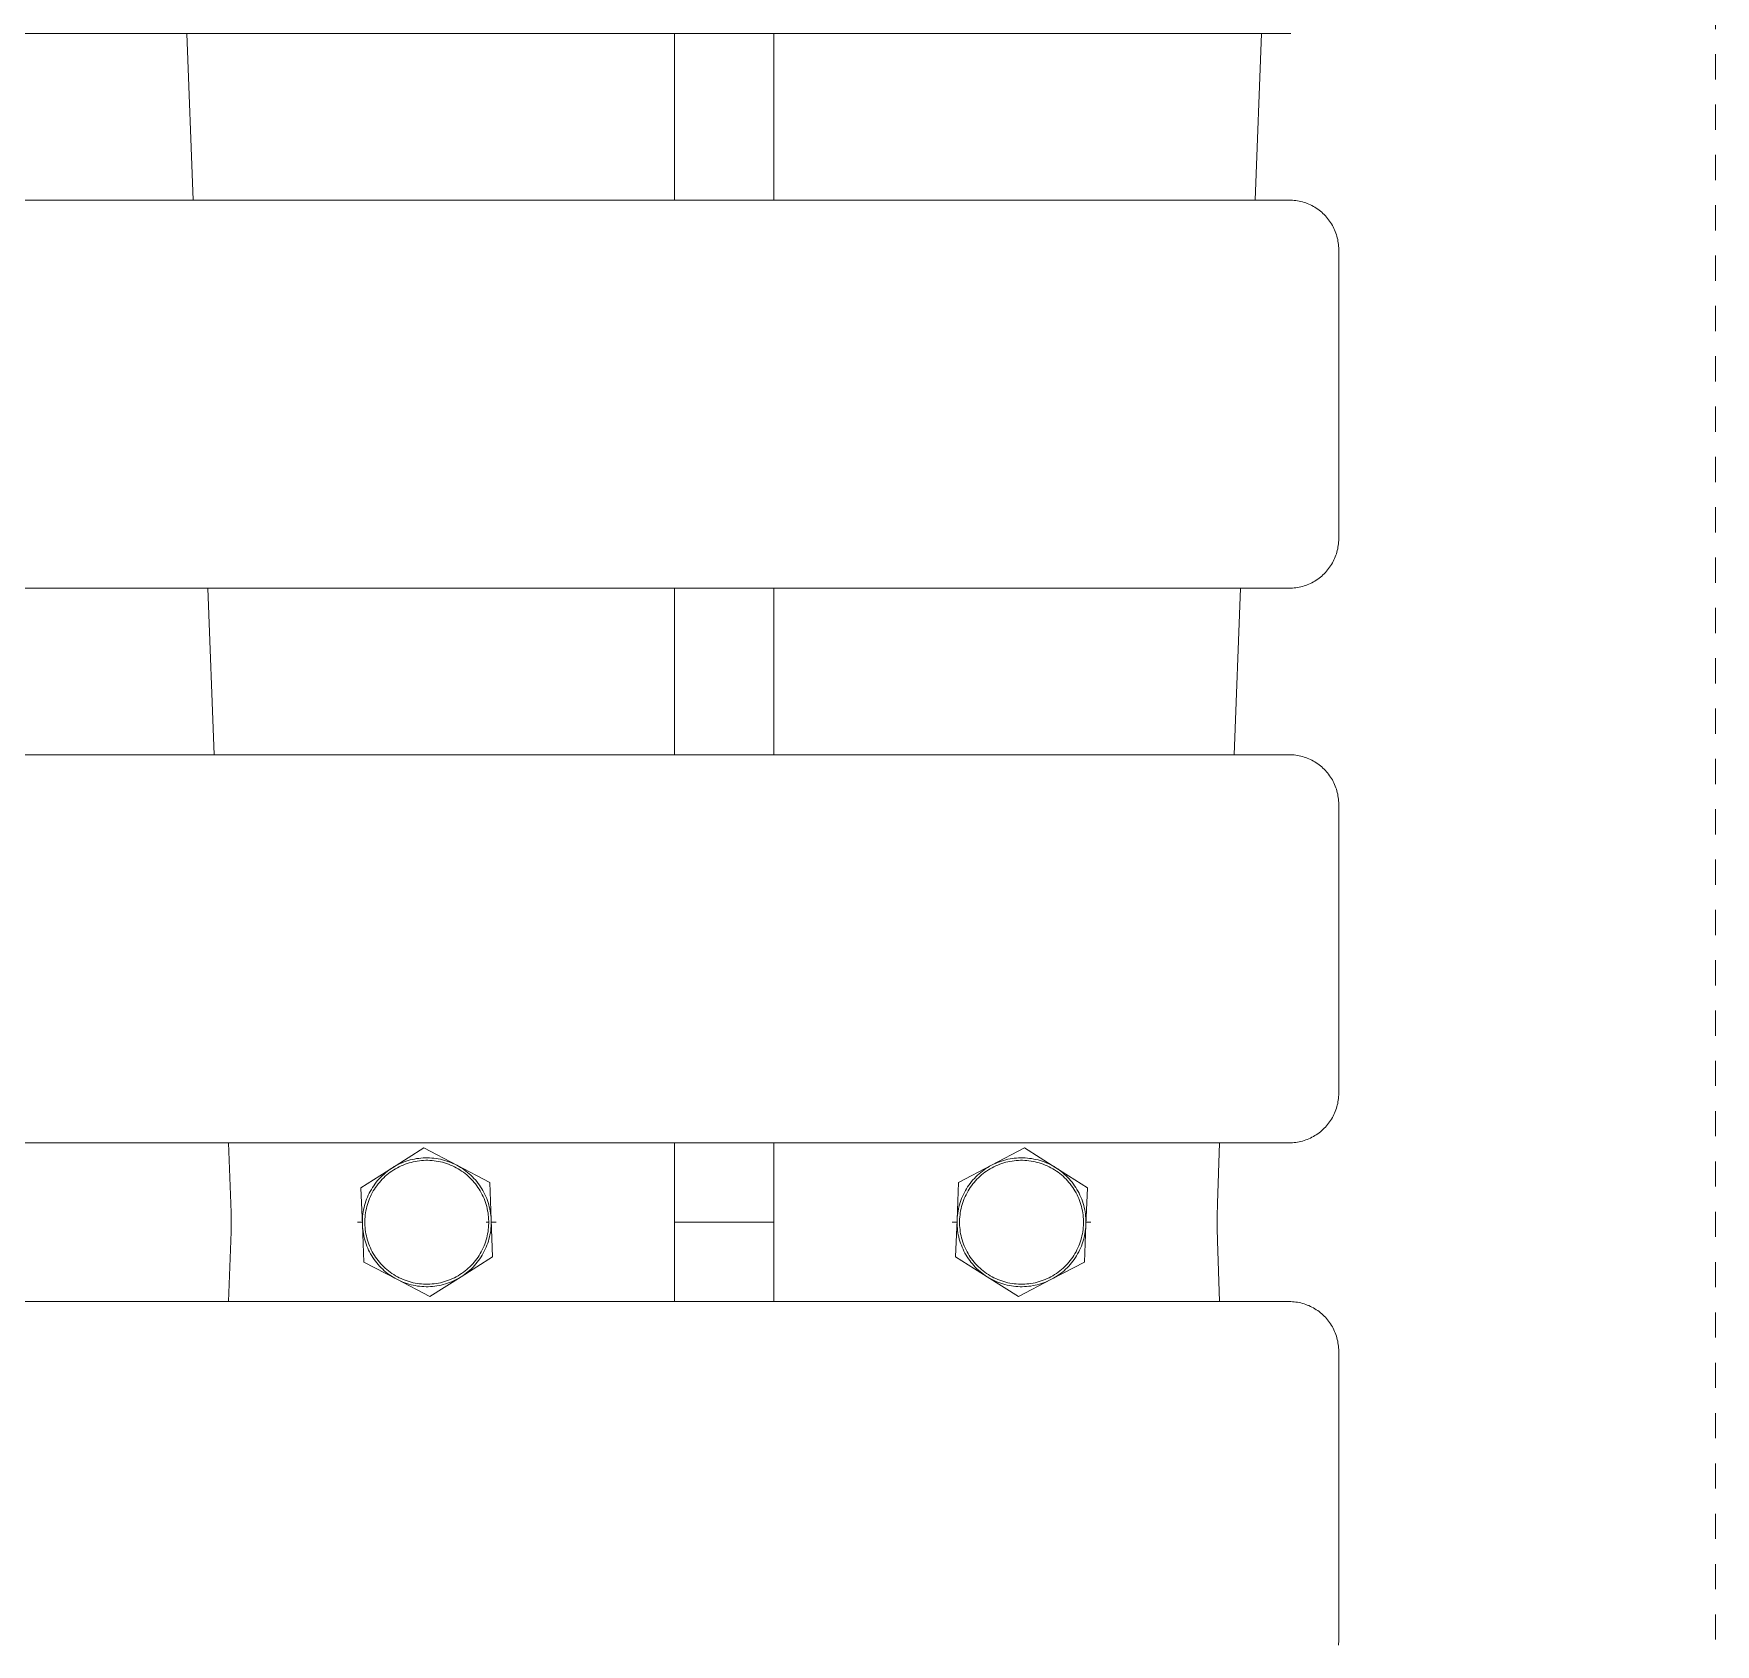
# Model space of a CAD drawing. Header units: inches. Extents: x -6 to 95, y -2 to 61.
# Drawn here: x 16.32 to 23, y 10.37 to 16.77 of the extents above; entities that cross this region are included whole.
import ezdxf

# ---------------------------------------------------------------- set-up
doc = ezdxf.new("R2010")
doc.units = ezdxf.units.IN
doc.linetypes.add('HIDDEN', pattern=[1.905, 1.27, -0.635])
doc.layers.add('ZANO_R', color=7, linetype='Continuous', lineweight=0)
doc.layers.add('ZANO_R_przerywana', color=250, linetype='HIDDEN', lineweight=0)

msp = doc.modelspace()

# ---------------------------------------------------------------- linework, layer by layer
at = {"layer": 'ZANO_R'}
for p, q in [((21.30567, 16.76828), (2.00414, 16.76828)), ((16.92552, 16.76828), (16.95039, 16.10681)), ((18.86343, 16.10681), (18.86343, 16.76828)), ((19.25734, 16.10681), (19.25734, 16.76828)), ((21.17038, 16.10681), (21.19526, 16.76828)), ((21.31239, 16.7684), (21.30567, 16.76828)), ((2.00414, 16.10681), (21.30567, 16.10681)), ((21.30567, 16.10681), (21.31239, 16.10669)), ((21.31239, 16.10669), (21.31911, 16.10635)), ((21.31911, 16.10635), (21.32581, 16.10577)), ((21.32581, 16.10577), (21.33248, 16.10497)), ((21.33248, 16.10497), (21.33913, 16.10394)), ((21.33913, 16.10394), (21.34574, 16.10269)), ((21.34574, 16.10269), (21.3523, 16.10121)), ((21.3523, 16.10121), (21.3588, 16.0995)), ((21.3588, 16.0995), (21.36525, 16.09758)), ((21.36525, 16.09758), (21.37162, 16.09544)), ((21.37162, 16.09544), (21.37792, 16.09308)), ((21.37792, 16.09308), (21.38413, 16.0905)), ((21.38413, 16.0905), (21.39025, 16.08772)), ((21.39025, 16.08772), (21.39628, 16.08473)), ((21.39628, 16.08473), (21.4022, 16.08153)), ((21.4022, 16.08153), (21.408, 16.07813)), ((21.408, 16.07813), (21.41369, 16.07454)), ((21.41369, 16.07454), (21.41925, 16.07076)), ((21.41925, 16.07076), (21.42467, 16.06679)), ((21.42467, 16.06679), (21.42996, 16.06263)), ((21.42996, 16.06263), (21.43511, 16.0583)), ((21.43511, 16.0583), (21.4401, 16.05379)), ((21.4401, 16.05379), (21.44493, 16.04912)), ((21.44493, 16.04912), (21.44961, 16.04428)), ((21.44961, 16.04428), (21.45411, 16.03929)), ((21.45411, 16.03929), (21.45845, 16.03415)), ((21.45845, 16.03415), (21.4626, 16.02886)), ((21.4626, 16.02886), (21.46657, 16.02343)), ((21.46657, 16.02343), (21.47036, 16.01787)), ((21.47036, 16.01787), (21.47395, 16.01219)), ((21.47395, 16.01219), (21.47734, 16.00638)), ((21.47734, 16.00638), (21.48054, 16.00046)), ((21.48054, 16.00046), (21.48353, 15.99444)), ((21.48353, 15.99444), (21.48632, 15.98832)), ((21.48632, 15.98832), (21.48889, 15.98211)), ((21.48889, 15.98211), (21.49125, 15.97581)), ((21.49125, 15.97581), (21.49339, 15.96943)), ((21.49339, 15.96943), (21.49532, 15.96299)), ((21.49532, 15.96299), (21.49702, 15.95648)), ((21.49702, 15.95648), (21.4985, 15.94992)), ((21.4985, 15.94992), (21.49976, 15.94332)), ((21.49976, 15.94332), (21.50079, 15.93667)), ((21.50079, 15.93667), (21.50159, 15.92999)), ((21.50159, 15.92999), (21.50216, 15.92329)), ((21.50216, 15.92329), (21.50251, 15.91658)), ((21.50251, 15.91658), (21.50262, 15.90985)), ((21.50262, 15.90985), (21.50262, 15.86328)), ((21.50262, 15.86328), (21.50262, 14.76132)), ((21.49532, 14.70818), (21.49339, 14.70174)), ((21.49702, 14.71469), (21.49532, 14.70818)), ((21.4985, 14.72125), (21.49702, 14.71469)), ((21.49976, 14.72785), (21.4985, 14.72125)), ((21.50079, 14.7345), (21.49976, 14.72785)), ((21.50159, 14.74118), (21.50079, 14.7345)), ((21.50216, 14.74788), (21.50159, 14.74118)), ((21.50251, 14.75459), (21.50216, 14.74788)), ((21.50262, 14.76132), (21.50251, 14.75459)), ((21.45845, 14.63702), (21.45411, 14.63188)), ((21.4626, 14.64231), (21.45845, 14.63702)), ((21.46657, 14.64774), (21.4626, 14.64231)), ((21.47036, 14.6533), (21.46657, 14.64774)), ((21.47395, 14.65898), (21.47036, 14.6533)), ((21.47734, 14.66479), (21.47395, 14.65898)), ((21.48054, 14.67071), (21.47734, 14.66479)), ((21.48353, 14.67673), (21.48054, 14.67071)), ((21.48632, 14.68285), (21.48353, 14.67673)), ((21.48889, 14.68906), (21.48632, 14.68285)), ((21.49125, 14.69536), (21.48889, 14.68906)), ((21.49339, 14.70174), (21.49125, 14.69536)), ((21.3523, 14.56996), (21.34574, 14.56848)), ((21.3588, 14.57167), (21.3523, 14.56996)), ((21.36525, 14.57359), (21.3588, 14.57167)), ((21.37162, 14.57574), (21.36525, 14.57359)), ((21.37792, 14.5781), (21.37162, 14.57574)), ((21.38413, 14.58067), (21.37792, 14.5781)), ((21.39025, 14.58345), (21.38413, 14.58067)), ((21.39628, 14.58644), (21.39025, 14.58345)), ((21.4022, 14.58964), (21.39628, 14.58644)), ((21.408, 14.59304), (21.4022, 14.58964)), ((21.41369, 14.59663), (21.408, 14.59304)), ((21.41925, 14.60041), (21.41369, 14.59663)), ((21.42467, 14.60438), (21.41925, 14.60041)), ((21.42996, 14.60854), (21.42467, 14.60438)), ((21.43511, 14.61287), (21.42996, 14.60854)), ((21.4401, 14.61738), (21.43511, 14.61287)), ((21.44493, 14.62205), (21.4401, 14.61738)), ((21.44961, 14.62689), (21.44493, 14.62205)), ((21.45411, 14.63188), (21.44961, 14.62689)), ((21.30567, 14.56436), (2.00414, 14.56436)), ((17.0084, 14.56436), (17.03328, 13.90289)), ((18.86343, 13.90289), (18.86343, 14.56436)), ((19.25734, 13.90289), (19.25734, 14.56436)), ((21.0875, 13.90289), (21.11237, 14.56436)), ((21.31239, 14.56448), (21.30567, 14.56436)), ((21.31911, 14.56482), (21.31239, 14.56448)), ((21.32581, 14.5654), (21.31911, 14.56482)), ((21.33248, 14.5662), (21.32581, 14.5654)), ((21.33913, 14.56723), (21.33248, 14.5662)), ((21.34574, 14.56848), (21.33913, 14.56723)), ((2.00414, 13.90289), (21.30567, 13.90289)), ((21.30567, 13.90289), (21.31239, 13.90277)), ((21.31239, 13.90277), (21.31911, 13.90243)), ((21.31911, 13.90243), (21.32581, 13.90185)), ((21.32581, 13.90185), (21.33248, 13.90105)), ((21.33248, 13.90105), (21.33913, 13.90002)), ((21.33913, 13.90002), (21.34574, 13.89877)), ((21.34574, 13.89877), (21.3523, 13.89729)), ((21.3523, 13.89729), (21.3588, 13.89558)), ((21.3588, 13.89558), (21.36525, 13.89366)), ((21.36525, 13.89366), (21.37162, 13.89151)), ((21.37162, 13.89151), (21.37792, 13.88915)), ((21.37792, 13.88915), (21.38413, 13.88658)), ((21.38413, 13.88658), (21.39025, 13.8838)), ((21.39025, 13.8838), (21.39628, 13.8808)), ((21.39628, 13.8808), (21.4022, 13.87761)), ((21.4022, 13.87761), (21.408, 13.87421)), ((21.408, 13.87421), (21.41369, 13.87062)), ((21.41369, 13.87062), (21.41925, 13.86684)), ((21.41925, 13.86684), (21.42467, 13.86287)), ((21.42467, 13.86287), (21.42996, 13.85871)), ((21.42996, 13.85871), (21.43511, 13.85438)), ((21.43511, 13.85438), (21.4401, 13.84987)), ((21.4401, 13.84987), (21.44493, 13.8452)), ((21.44493, 13.8452), (21.44961, 13.84036)), ((21.44961, 13.84036), (21.45411, 13.83537)), ((21.45411, 13.83537), (21.45845, 13.83023)), ((21.45845, 13.83023), (21.4626, 13.82494)), ((21.4626, 13.82494), (21.46657, 13.81951)), ((21.46657, 13.81951), (21.47036, 13.81395)), ((21.47036, 13.81395), (21.47395, 13.80827)), ((21.47395, 13.80827), (21.47734, 13.80246)), ((21.47734, 13.80246), (21.48054, 13.79654)), ((21.48054, 13.79654), (21.48353, 13.79052)), ((21.48353, 13.79052), (21.48632, 13.7844)), ((21.48632, 13.7844), (21.48889, 13.77818)), ((21.48889, 13.77818), (21.49125, 13.77189)), ((21.49125, 13.77189), (21.49339, 13.76551)), ((21.49339, 13.76551), (21.49532, 13.75907)), ((21.49532, 13.75907), (21.49702, 13.75256)), ((21.49702, 13.75256), (21.4985, 13.746)), ((21.4985, 13.746), (21.49976, 13.7394)), ((21.49976, 13.7394), (21.50079, 13.73275)), ((21.50079, 13.73275), (21.50159, 13.72607)), ((21.50159, 13.72607), (21.50216, 13.71937)), ((21.50216, 13.71937), (21.50251, 13.71266)), ((21.50251, 13.71266), (21.50262, 13.70593)), ((21.50262, 13.70593), (21.50262, 13.65936)), ((21.50262, 13.65936), (21.50262, 12.5574)), ((21.49339, 12.49781), (21.49125, 12.49144)), ((21.49532, 12.50426), (21.49339, 12.49781)), ((21.49702, 12.51076), (21.49532, 12.50426)), ((21.4985, 12.51732), (21.49702, 12.51076)), ((21.49976, 12.52393), (21.4985, 12.51732)), ((21.50079, 12.53058), (21.49976, 12.52393)), ((21.50159, 12.53725), (21.50079, 12.53058)), ((21.50216, 12.54396), (21.50159, 12.53725)), ((21.50251, 12.55067), (21.50216, 12.54396)), ((21.50262, 12.5574), (21.50251, 12.55067)), ((21.45845, 12.4331), (21.45411, 12.42796)), ((21.4626, 12.43839), (21.45845, 12.4331)), ((21.46657, 12.44382), (21.4626, 12.43839)), ((21.47036, 12.44938), (21.46657, 12.44382)), ((21.47395, 12.45506), (21.47036, 12.44938)), ((21.47734, 12.46087), (21.47395, 12.45506)), ((21.48054, 12.46678), (21.47734, 12.46087)), ((21.48353, 12.47281), (21.48054, 12.46678)), ((21.48632, 12.47893), (21.48353, 12.47281)), ((21.48889, 12.48514), (21.48632, 12.47893)), ((21.49125, 12.49144), (21.48889, 12.48514)), ((21.34574, 12.36456), (21.33913, 12.36331)), ((21.3523, 12.36604), (21.34574, 12.36456)), ((21.3588, 12.36775), (21.3523, 12.36604)), ((21.36525, 12.36967), (21.3588, 12.36775)), ((21.37162, 12.37181), (21.36525, 12.36967)), ((21.37792, 12.37417), (21.37162, 12.37181)), ((21.38413, 12.37675), (21.37792, 12.37417)), ((21.39025, 12.37953), (21.38413, 12.37675)), ((21.39628, 12.38252), (21.39025, 12.37953)), ((21.4022, 12.38572), (21.39628, 12.38252)), ((21.408, 12.38911), (21.4022, 12.38572)), ((21.41369, 12.39271), (21.408, 12.38911)), ((21.41925, 12.39649), (21.41369, 12.39271)), ((21.42467, 12.40046), (21.41925, 12.39649)), ((21.42996, 12.40462), (21.42467, 12.40046)), ((21.43511, 12.40895), (21.42996, 12.40462)), ((21.4401, 12.41345), (21.43511, 12.40895)), ((21.44493, 12.41813), (21.4401, 12.41345)), ((21.44961, 12.42296), (21.44493, 12.41813)), ((21.45411, 12.42796), (21.44961, 12.42296)), ((21.30567, 12.36044), (2.00414, 12.36044)), ((17.09128, 12.36044), (17.10037, 12.11886)), ((17.86686, 12.34025), (17.74189, 12.26129)), ((17.82981, 12.29618), (17.83833, 12.29768)), ((17.83833, 12.29768), (17.84689, 12.2989)), ((17.84689, 12.2989), (17.85549, 12.29983)), ((17.85549, 12.29983), (17.86412, 12.30047)), ((17.86412, 12.30047), (17.87276, 12.30081)), ((17.99773, 12.27151), (17.86686, 12.34025)), ((17.87276, 12.30081), (17.88141, 12.30087)), ((17.88141, 12.30087), (17.89005, 12.30063)), ((17.89005, 12.30063), (17.89869, 12.3001)), ((17.89869, 12.3001), (17.9073, 12.29927)), ((17.9073, 12.29927), (17.91587, 12.29816)), ((17.91587, 12.29816), (17.92441, 12.29676)), ((18.86343, 12.04509), (18.86343, 12.36044)), ((19.25734, 12.04509), (19.25734, 12.36044)), ((20.12305, 12.27151), (20.25392, 12.34025)), ((20.2049, 12.29816), (20.19636, 12.29676)), ((20.21348, 12.29927), (20.2049, 12.29816)), ((20.22209, 12.3001), (20.21348, 12.29927)), ((20.23072, 12.30063), (20.22209, 12.3001)), ((20.23936, 12.30087), (20.23072, 12.30063)), ((20.24801, 12.30081), (20.23936, 12.30087)), ((20.25665, 12.30047), (20.24801, 12.30081)), ((20.25392, 12.34025), (20.37888, 12.26129)), ((20.26528, 12.29983), (20.25665, 12.30047)), ((20.27388, 12.2989), (20.26528, 12.29983)), ((20.28244, 12.29768), (20.27388, 12.2989)), ((20.29096, 12.29618), (20.28244, 12.29768)), ((21.0204, 12.11886), (21.02949, 12.36044)), ((21.31239, 12.36056), (21.30567, 12.36044)), ((21.31911, 12.3609), (21.31239, 12.36056)), ((21.32581, 12.36147), (21.31911, 12.3609)), ((21.33248, 12.36228), (21.32581, 12.36147)), ((21.33913, 12.36331), (21.33248, 12.36228)), ((17.74189, 12.26129), (17.61692, 12.18232)), ((17.70112, 12.22933), (17.70745, 12.23522)), ((17.70745, 12.23522), (17.71398, 12.24089)), ((17.72003, 12.23312), (17.7137, 12.22759)), ((17.71398, 12.24089), (17.72069, 12.24634)), ((17.72655, 12.23842), (17.72003, 12.23312)), ((17.72069, 12.24634), (17.72759, 12.25156)), ((17.73325, 12.2435), (17.72655, 12.23842)), ((17.72759, 12.25156), (17.73466, 12.25655)), ((17.74012, 12.24835), (17.73325, 12.2435)), ((17.73466, 12.25655), (17.74189, 12.26129)), ((17.74715, 12.25296), (17.74012, 12.24835)), ((17.74189, 12.26129), (17.74928, 12.26579)), ((17.75433, 12.25733), (17.74715, 12.25296)), ((17.74928, 12.26579), (17.75681, 12.27003)), ((17.76166, 12.26145), (17.75433, 12.25733)), ((17.75681, 12.27003), (17.76449, 12.27402)), ((17.76912, 12.26532), (17.76166, 12.26145)), ((17.76449, 12.27402), (17.77229, 12.27774)), ((17.77671, 12.26893), (17.76912, 12.26532)), ((17.77229, 12.27774), (17.78022, 12.2812)), ((17.78442, 12.27228), (17.77671, 12.26893)), ((17.78022, 12.2812), (17.78826, 12.28439)), ((17.79224, 12.27537), (17.78442, 12.27228)), ((17.78826, 12.28439), (17.7964, 12.28731)), ((17.80016, 12.27818), (17.79224, 12.27537)), ((17.7964, 12.28731), (17.80464, 12.28995)), ((17.80818, 12.28073), (17.80016, 12.27818)), ((17.80464, 12.28995), (17.81296, 12.29231)), ((17.81627, 12.283), (17.80818, 12.28073)), ((17.81296, 12.29231), (17.82135, 12.29439)), ((17.82444, 12.28499), (17.81627, 12.283)), ((17.82135, 12.29439), (17.82981, 12.29618)), ((17.83267, 12.2867), (17.82444, 12.28499)), ((17.84095, 12.28813), (17.83267, 12.2867)), ((17.84928, 12.28927), (17.84095, 12.28813)), ((17.85764, 12.29013), (17.84928, 12.28927)), ((17.86603, 12.29071), (17.85764, 12.29013)), ((17.87443, 12.291), (17.86603, 12.29071)), ((17.88284, 12.291), (17.87443, 12.291)), ((17.89124, 12.29071), (17.88284, 12.291)), ((17.89963, 12.29014), (17.89124, 12.29071)), ((17.90799, 12.28928), (17.89963, 12.29014)), ((17.91632, 12.28814), (17.90799, 12.28928)), ((17.9246, 12.28671), (17.91632, 12.28814)), ((17.92441, 12.29676), (17.93289, 12.29507)), ((17.93283, 12.285), (17.9246, 12.28671)), ((17.941, 12.28301), (17.93283, 12.285)), ((17.93289, 12.29507), (17.94131, 12.2931)), ((17.9491, 12.28074), (17.941, 12.28301)), ((17.94131, 12.2931), (17.94966, 12.29084)), ((17.95711, 12.2782), (17.9491, 12.28074)), ((17.94966, 12.29084), (17.95793, 12.2883)), ((17.96503, 12.27538), (17.95711, 12.2782)), ((17.95793, 12.2883), (17.9661, 12.28549)), ((17.97285, 12.2723), (17.96503, 12.27538)), ((17.9661, 12.28549), (17.97418, 12.28239)), ((17.98056, 12.26895), (17.97285, 12.2723)), ((17.97418, 12.28239), (17.98215, 12.27903)), ((17.98815, 12.26534), (17.98056, 12.26895)), ((17.98215, 12.27903), (17.99, 12.2754)), ((17.99562, 12.26148), (17.98815, 12.26534)), ((17.99, 12.2754), (17.99773, 12.27151)), ((18.00295, 12.25736), (17.99562, 12.26148)), ((17.99773, 12.27151), (18.00531, 12.26736)), ((18.12859, 12.20277), (17.99773, 12.27151)), ((18.01013, 12.25299), (18.00295, 12.25736)), ((18.00531, 12.26736), (18.01276, 12.26296)), ((18.01716, 12.24838), (18.01013, 12.25299)), ((18.01276, 12.26296), (18.02005, 12.2583)), ((18.02403, 12.24353), (18.01716, 12.24838)), ((18.02005, 12.2583), (18.02718, 12.25341)), ((18.03073, 12.23845), (18.02403, 12.24353)), ((18.02718, 12.25341), (18.03413, 12.24827)), ((18.03725, 12.23315), (18.03073, 12.23845)), ((18.03413, 12.24827), (18.04092, 12.2429)), ((18.04359, 12.22763), (18.03725, 12.23315)), ((18.04092, 12.2429), (18.04751, 12.23731)), ((18.04751, 12.23731), (18.05392, 12.2315)), ((18.05392, 12.2315), (18.06012, 12.22547)), ((19.99218, 12.20277), (20.12305, 12.27151)), ((20.06685, 12.2315), (20.06065, 12.22547)), ((20.07326, 12.23731), (20.06685, 12.2315)), ((20.07986, 12.2429), (20.07326, 12.23731)), ((20.07719, 12.22763), (20.08352, 12.23315)), ((20.08664, 12.24827), (20.07986, 12.2429)), ((20.08352, 12.23315), (20.09004, 12.23845)), ((20.0936, 12.25341), (20.08664, 12.24827)), ((20.09004, 12.23845), (20.09674, 12.24353)), ((20.10073, 12.2583), (20.0936, 12.25341)), ((20.09674, 12.24353), (20.10361, 12.24838)), ((20.10802, 12.26296), (20.10073, 12.2583)), ((20.10361, 12.24838), (20.11064, 12.25299)), ((20.11546, 12.26736), (20.10802, 12.26296)), ((20.11064, 12.25299), (20.11783, 12.25736)), ((20.12305, 12.27151), (20.11546, 12.26736)), ((20.11783, 12.25736), (20.12515, 12.26148)), ((20.13077, 12.2754), (20.12305, 12.27151)), ((20.12515, 12.26148), (20.13262, 12.26534)), ((20.13862, 12.27903), (20.13077, 12.2754)), ((20.13262, 12.26534), (20.14021, 12.26895)), ((20.14659, 12.28239), (20.13862, 12.27903)), ((20.14021, 12.26895), (20.14792, 12.2723)), ((20.15467, 12.28549), (20.14659, 12.28239)), ((20.14792, 12.2723), (20.15574, 12.27538)), ((20.16285, 12.2883), (20.15467, 12.28549)), ((20.15574, 12.27538), (20.16366, 12.2782)), ((20.17111, 12.29084), (20.16285, 12.2883)), ((20.16366, 12.2782), (20.17168, 12.28074)), ((20.17946, 12.2931), (20.17111, 12.29084)), ((20.17168, 12.28074), (20.17977, 12.28301)), ((20.18788, 12.29507), (20.17946, 12.2931)), ((20.17977, 12.28301), (20.18794, 12.285)), ((20.19636, 12.29676), (20.18788, 12.29507)), ((20.18794, 12.285), (20.19617, 12.28671)), ((20.19617, 12.28671), (20.20445, 12.28814)), ((20.20445, 12.28814), (20.21278, 12.28928)), ((20.21278, 12.28928), (20.22114, 12.29014)), ((20.22114, 12.29014), (20.22953, 12.29071)), ((20.22953, 12.29071), (20.23793, 12.291)), ((20.23793, 12.291), (20.24634, 12.291)), ((20.24634, 12.291), (20.25474, 12.29071)), ((20.25474, 12.29071), (20.26313, 12.29013)), ((20.26313, 12.29013), (20.27149, 12.28927)), ((20.27149, 12.28927), (20.27982, 12.28813)), ((20.27982, 12.28813), (20.2881, 12.2867)), ((20.2881, 12.2867), (20.29633, 12.28499)), ((20.29942, 12.29439), (20.29096, 12.29618)), ((20.29633, 12.28499), (20.3045, 12.283)), ((20.30781, 12.29231), (20.29942, 12.29439)), ((20.3045, 12.283), (20.3126, 12.28073)), ((20.31613, 12.28995), (20.30781, 12.29231)), ((20.3126, 12.28073), (20.32061, 12.27818)), ((20.32437, 12.28731), (20.31613, 12.28995)), ((20.32061, 12.27818), (20.32853, 12.27537)), ((20.33251, 12.28439), (20.32437, 12.28731)), ((20.32853, 12.27537), (20.33635, 12.27228)), ((20.34055, 12.2812), (20.33251, 12.28439)), ((20.33635, 12.27228), (20.34406, 12.26893)), ((20.34848, 12.27774), (20.34055, 12.2812)), ((20.34406, 12.26893), (20.35165, 12.26532)), ((20.35628, 12.27402), (20.34848, 12.27774)), ((20.35165, 12.26532), (20.35911, 12.26145)), ((20.36396, 12.27003), (20.35628, 12.27402)), ((20.35911, 12.26145), (20.36644, 12.25733)), ((20.3715, 12.26579), (20.36396, 12.27003)), ((20.36644, 12.25733), (20.37362, 12.25296)), ((20.37888, 12.26129), (20.3715, 12.26579)), ((20.37362, 12.25296), (20.38065, 12.24835)), ((20.38612, 12.25655), (20.37888, 12.26129)), ((20.37888, 12.26129), (20.50385, 12.18232)), ((20.38065, 12.24835), (20.38752, 12.2435)), ((20.39318, 12.25156), (20.38612, 12.25655)), ((20.38752, 12.2435), (20.39422, 12.23842)), ((20.40008, 12.24634), (20.39318, 12.25156)), ((20.39422, 12.23842), (20.40074, 12.23312)), ((20.4068, 12.24089), (20.40008, 12.24634)), ((20.40074, 12.23312), (20.40707, 12.22759)), ((20.41332, 12.23522), (20.4068, 12.24089)), ((20.41965, 12.22933), (20.41332, 12.23522)), ((17.61692, 12.18232), (17.62282, 12.03462)), ((17.65001, 12.16006), (17.65403, 12.16772)), ((17.65403, 12.16772), (17.65831, 12.17523)), ((17.65831, 12.17523), (17.66284, 12.1826)), ((17.66614, 12.16913), (17.66202, 12.1618)), ((17.66284, 12.1826), (17.66761, 12.18981)), ((17.67051, 12.17631), (17.66614, 12.16913)), ((17.66761, 12.18981), (17.67263, 12.19686)), ((17.67512, 12.18334), (17.67051, 12.17631)), ((17.67263, 12.19686), (17.67788, 12.20373)), ((17.67997, 12.19021), (17.67512, 12.18334)), ((17.67788, 12.20373), (17.68336, 12.21042)), ((17.68505, 12.19691), (17.67997, 12.19021)), ((17.68336, 12.21042), (17.68907, 12.21692)), ((17.69035, 12.20343), (17.68505, 12.19691)), ((17.68907, 12.21692), (17.69499, 12.22323)), ((17.69587, 12.20977), (17.69035, 12.20343)), ((17.69499, 12.22323), (17.70112, 12.22933)), ((17.70161, 12.21591), (17.69587, 12.20977)), ((17.70756, 12.22185), (17.70161, 12.21591)), ((17.7137, 12.22759), (17.70756, 12.22185)), ((18.04973, 12.22189), (18.04359, 12.22763)), ((18.05567, 12.21594), (18.04973, 12.22189)), ((18.06141, 12.2098), (18.05567, 12.21594)), ((18.06012, 12.22547), (18.06612, 12.21924)), ((18.06694, 12.20347), (18.06141, 12.2098)), ((18.06612, 12.21924), (18.0719, 12.21281)), ((18.07224, 12.19694), (18.06694, 12.20347)), ((18.0719, 12.21281), (18.07747, 12.20619)), ((18.07732, 12.19025), (18.07224, 12.19694)), ((18.08217, 12.18338), (18.07732, 12.19025)), ((18.07747, 12.20619), (18.0828, 12.19938)), ((18.08678, 12.17635), (18.08217, 12.18338)), ((18.0828, 12.19938), (18.0879, 12.1924)), ((18.08678, 12.17635), (18.09115, 12.16917)), ((18.0879, 12.1924), (18.09277, 12.18525)), ((18.09115, 12.16917), (18.09527, 12.16184)), ((18.09277, 12.18525), (18.09739, 12.17794)), ((18.09739, 12.17794), (18.10176, 12.17047)), ((18.10176, 12.17047), (18.10587, 12.16287)), ((18.1345, 12.05506), (18.12859, 12.20277)), ((19.98628, 12.05506), (19.99218, 12.20277)), ((20.01901, 12.17047), (20.0149, 12.16287)), ((20.02338, 12.17794), (20.01901, 12.17047)), ((20.028, 12.18525), (20.02338, 12.17794)), ((20.02962, 12.16917), (20.0255, 12.16184)), ((20.03287, 12.1924), (20.028, 12.18525)), ((20.03399, 12.17635), (20.02962, 12.16917)), ((20.03797, 12.19938), (20.03287, 12.1924)), ((20.03399, 12.17635), (20.0386, 12.18338)), ((20.04331, 12.20619), (20.03797, 12.19938)), ((20.0386, 12.18338), (20.04345, 12.19025)), ((20.04887, 12.21281), (20.04331, 12.20619)), ((20.04345, 12.19025), (20.04853, 12.19694)), ((20.04853, 12.19694), (20.05383, 12.20347)), ((20.05465, 12.21924), (20.04887, 12.21281)), ((20.05383, 12.20347), (20.05936, 12.2098)), ((20.06065, 12.22547), (20.05465, 12.21924)), ((20.05936, 12.2098), (20.0651, 12.21594)), ((20.0651, 12.21594), (20.07104, 12.22189)), ((20.07104, 12.22189), (20.07719, 12.22763)), ((20.40707, 12.22759), (20.41322, 12.22185)), ((20.41322, 12.22185), (20.41916, 12.21591)), ((20.41916, 12.21591), (20.4249, 12.20977)), ((20.42578, 12.22323), (20.41965, 12.22933)), ((20.4249, 12.20977), (20.43042, 12.20343)), ((20.4317, 12.21692), (20.42578, 12.22323)), ((20.43042, 12.20343), (20.43573, 12.19691)), ((20.43741, 12.21042), (20.4317, 12.21692)), ((20.43573, 12.19691), (20.44081, 12.19021)), ((20.44289, 12.20373), (20.43741, 12.21042)), ((20.44081, 12.19021), (20.44565, 12.18334)), ((20.44814, 12.19686), (20.44289, 12.20373)), ((20.44565, 12.18334), (20.45026, 12.17631)), ((20.45316, 12.18981), (20.44814, 12.19686)), ((20.45026, 12.17631), (20.45463, 12.16913)), ((20.45793, 12.1826), (20.45316, 12.18981)), ((20.45463, 12.16913), (20.45875, 12.1618)), ((20.46246, 12.17523), (20.45793, 12.1826)), ((20.46674, 12.16772), (20.46246, 12.17523)), ((20.47076, 12.16006), (20.46674, 12.16772)), ((20.50385, 12.18232), (20.49795, 12.03462)), ((17.10037, 12.11886), (17.10141, 12.08186)), ((17.62755, 12.09484), (17.62938, 12.10329)), ((17.62938, 12.10329), (17.6315, 12.11167)), ((17.6315, 12.11167), (17.63389, 12.11998)), ((17.63389, 12.11998), (17.63657, 12.12821)), ((17.63657, 12.12821), (17.63953, 12.13634)), ((17.6385, 12.09901), (17.63679, 12.09078)), ((17.64049, 12.10718), (17.6385, 12.09901)), ((17.63953, 12.13634), (17.64275, 12.14436)), ((17.64276, 12.11528), (17.64049, 12.10718)), ((17.64275, 12.14436), (17.64625, 12.15227)), ((17.6453, 12.12329), (17.64276, 12.11528)), ((17.64811, 12.13121), (17.6453, 12.12329)), ((17.64625, 12.15227), (17.65001, 12.16006)), ((17.6512, 12.13903), (17.64811, 12.13121)), ((17.65455, 12.14674), (17.6512, 12.13903)), ((17.65816, 12.15433), (17.65455, 12.14674)), ((17.66202, 12.1618), (17.65816, 12.15433)), ((18.09527, 12.16184), (18.09914, 12.15438)), ((18.09914, 12.15438), (18.10275, 12.14679)), ((18.10275, 12.14679), (18.1061, 12.13908)), ((18.10587, 12.16287), (18.10973, 12.15512)), ((18.1061, 12.13908), (18.10919, 12.13126)), ((18.10919, 12.13126), (18.112, 12.12333)), ((18.10973, 12.15512), (18.11332, 12.14726)), ((18.112, 12.12333), (18.11455, 12.11532)), ((18.11332, 12.14726), (18.11665, 12.13927)), ((18.11455, 12.11532), (18.11682, 12.10723)), ((18.11665, 12.13927), (18.1197, 12.13118)), ((18.11682, 12.10723), (18.11881, 12.09906)), ((18.11881, 12.09906), (18.12052, 12.09083)), ((18.1197, 12.13118), (18.12248, 12.12299)), ((18.12248, 12.12299), (18.12498, 12.11471)), ((18.12498, 12.11471), (18.1272, 12.10635)), ((18.1272, 12.10635), (18.12914, 12.09792)), ((18.12914, 12.09792), (18.13079, 12.08943)), ((19.99163, 12.09792), (19.98999, 12.08943)), ((19.99357, 12.10635), (19.99163, 12.09792)), ((19.99579, 12.11471), (19.99357, 12.10635)), ((19.99829, 12.12299), (19.99579, 12.11471)), ((20.00107, 12.13118), (19.99829, 12.12299)), ((20.00196, 12.09906), (20.00025, 12.09083)), ((20.00412, 12.13927), (20.00107, 12.13118)), ((20.00396, 12.10723), (20.00196, 12.09906)), ((20.00622, 12.11532), (20.00396, 12.10723)), ((20.00745, 12.14726), (20.00412, 12.13927)), ((20.00877, 12.12333), (20.00622, 12.11532)), ((20.01104, 12.15512), (20.00745, 12.14726)), ((20.01158, 12.13126), (20.00877, 12.12333)), ((20.0149, 12.16287), (20.01104, 12.15512)), ((20.01467, 12.13908), (20.01158, 12.13126)), ((20.01802, 12.14679), (20.01467, 12.13908)), ((20.02163, 12.15438), (20.01802, 12.14679)), ((20.0255, 12.16184), (20.02163, 12.15438)), ((20.45875, 12.1618), (20.46262, 12.15433)), ((20.46262, 12.15433), (20.46623, 12.14674)), ((20.46623, 12.14674), (20.46957, 12.13903)), ((20.46957, 12.13903), (20.47266, 12.13121)), ((20.47452, 12.15227), (20.47076, 12.16006)), ((20.47266, 12.13121), (20.47547, 12.12329)), ((20.47802, 12.14436), (20.47452, 12.15227)), ((20.47547, 12.12329), (20.47801, 12.11528)), ((20.47801, 12.11528), (20.48028, 12.10718)), ((20.48125, 12.13634), (20.47802, 12.14436)), ((20.48028, 12.10718), (20.48227, 12.09901)), ((20.4842, 12.12821), (20.48125, 12.13634)), ((20.48227, 12.09901), (20.48398, 12.09078)), ((20.48688, 12.11998), (20.4842, 12.12821)), ((20.48928, 12.11167), (20.48688, 12.11998)), ((20.49139, 12.10329), (20.48928, 12.11167)), ((20.49322, 12.09484), (20.49139, 12.10329)), ((21.01917, 12.06952), (21.0204, 12.11886)), ((17.10141, 12.08186), (17.10176, 12.04484)), ((17.10176, 12.04484), (17.10141, 12.00782)), ((17.60292, 12.04484), (17.62241, 12.04484)), ((17.62262, 12.04326), (17.62272, 12.05191)), ((17.62282, 12.03462), (17.62262, 12.04326)), ((17.62272, 12.05191), (17.6231, 12.06055)), ((17.62331, 12.02598), (17.62282, 12.03462)), ((17.62282, 12.03462), (17.62873, 11.88691)), ((17.6231, 12.06055), (17.62378, 12.06917)), ((17.62378, 12.06917), (17.62475, 12.07777)), ((17.62475, 12.07777), (17.626, 12.08633)), ((17.626, 12.08633), (17.62755, 12.09484)), ((17.63279, 12.05742), (17.6325, 12.04902)), ((17.6325, 12.04902), (17.6325, 12.04061)), ((17.6325, 12.04061), (17.63279, 12.03221)), ((17.63336, 12.06581), (17.63279, 12.05742)), ((17.63279, 12.03221), (17.63337, 12.02382)), ((17.63422, 12.07417), (17.63336, 12.06581)), ((17.63536, 12.0825), (17.63422, 12.07417)), ((17.63679, 12.09078), (17.63536, 12.0825)), ((18.11501, 12.04484), (18.12485, 12.04484)), ((18.12052, 12.09083), (18.12195, 12.08255)), ((18.12195, 12.08255), (18.12309, 12.07422)), ((18.12309, 12.07422), (18.12395, 12.06586)), ((18.12395, 12.06586), (18.12453, 12.05747)), ((18.12453, 12.03226), (18.12396, 12.02387)), ((18.12453, 12.05747), (18.12482, 12.04907)), ((18.12482, 12.04066), (18.12453, 12.03226)), ((18.12482, 12.04907), (18.12482, 12.04066)), ((18.13079, 12.08943), (18.13215, 12.08089)), ((18.13215, 12.08089), (18.13322, 12.07231)), ((18.13322, 12.07231), (18.13401, 12.0637)), ((18.13401, 12.0637), (18.1345, 12.05506)), ((18.1346, 12.03777), (18.13422, 12.02913)), ((18.1345, 12.05506), (18.1347, 12.04642)), ((18.1404, 11.90735), (18.1345, 12.05506)), ((18.1347, 12.04642), (18.1346, 12.03777)), ((18.1349, 12.04484), (18.1544, 12.04484)), ((19.25734, 12.04509), (18.86343, 12.04509)), ((18.86343, 11.72975), (18.86343, 12.04509)), ((19.25734, 11.72975), (19.25734, 12.04509)), ((19.98587, 12.04484), (19.96638, 12.04484)), ((19.98037, 11.90735), (19.98628, 12.05506)), ((19.98628, 12.05506), (19.98608, 12.04642)), ((19.98608, 12.04642), (19.98617, 12.03777)), ((19.98617, 12.03777), (19.98655, 12.02913)), ((19.98677, 12.0637), (19.98628, 12.05506)), ((19.98755, 12.07231), (19.98677, 12.0637)), ((19.98862, 12.08089), (19.98755, 12.07231)), ((19.98999, 12.08943), (19.98862, 12.08089)), ((19.99624, 12.05747), (19.99596, 12.04907)), ((19.99596, 12.04907), (19.99596, 12.04066)), ((19.99596, 12.04066), (19.99624, 12.03226)), ((19.99682, 12.06586), (19.99624, 12.05747)), ((19.99624, 12.03226), (19.99681, 12.02387)), ((19.99768, 12.07422), (19.99682, 12.06586)), ((19.99882, 12.08255), (19.99768, 12.07422)), ((20.00025, 12.09083), (19.99882, 12.08255)), ((20.48398, 12.09078), (20.48541, 12.0825)), ((20.48541, 12.0825), (20.48655, 12.07417)), ((20.48655, 12.07417), (20.48741, 12.06581)), ((20.48741, 12.06581), (20.48798, 12.05742)), ((20.48798, 12.03221), (20.48741, 12.02382)), ((20.48798, 12.05742), (20.48827, 12.04902)), ((20.48827, 12.04061), (20.48798, 12.03221)), ((20.48827, 12.04902), (20.48827, 12.04061)), ((20.49795, 12.03462), (20.49205, 11.88691)), ((20.49477, 12.08633), (20.49322, 12.09484)), ((20.49603, 12.07777), (20.49477, 12.08633)), ((20.49699, 12.06917), (20.49603, 12.07777)), ((20.49767, 12.06055), (20.49699, 12.06917)), ((20.49746, 12.02598), (20.49795, 12.03462)), ((20.49806, 12.05191), (20.49767, 12.06055)), ((20.49795, 12.03462), (20.49815, 12.04326)), ((20.49815, 12.04326), (20.49806, 12.05191)), ((20.51785, 12.04484), (20.49836, 12.04484)), ((21.01917, 12.02016), (21.01917, 12.06952)), ((17.10037, 11.97082), (17.0913, 11.72975)), ((17.10141, 12.00782), (17.10037, 11.97082)), ((17.6241, 12.01737), (17.62331, 12.02598)), ((17.62517, 12.00879), (17.6241, 12.01737)), ((17.62653, 12.00025), (17.62517, 12.00879)), ((17.62818, 11.99176), (17.62653, 12.00025)), ((17.63012, 11.98333), (17.62818, 11.99176)), ((17.63234, 11.97497), (17.63012, 11.98333)), ((17.63484, 11.96669), (17.63234, 11.97497)), ((17.63337, 12.02382), (17.63423, 12.01546)), ((17.63423, 12.01546), (17.63537, 12.00713)), ((17.63762, 11.9585), (17.63484, 11.96669)), ((17.63537, 12.00713), (17.6368, 11.99885)), ((17.6368, 11.99885), (17.63851, 11.99062)), ((17.63851, 11.99062), (17.6405, 11.98245)), ((17.6405, 11.98245), (17.64277, 11.97436)), ((17.64277, 11.97436), (17.64532, 11.96634)), ((17.64532, 11.96634), (17.64813, 11.95842)), ((18.11202, 11.96639), (18.1092, 11.95847)), ((18.11456, 11.9744), (18.11202, 11.96639)), ((18.11683, 11.9825), (18.11456, 11.9744)), ((18.11882, 11.99067), (18.11683, 11.9825)), ((18.12053, 11.9989), (18.11882, 11.99067)), ((18.12196, 12.00718), (18.12053, 11.9989)), ((18.12343, 11.9697), (18.12075, 11.96147)), ((18.1231, 12.01551), (18.12196, 12.00718)), ((18.12396, 12.02387), (18.1231, 12.01551)), ((18.12582, 11.97801), (18.12343, 11.9697)), ((18.12794, 11.98639), (18.12582, 11.97801)), ((18.12977, 11.99484), (18.12794, 11.98639)), ((18.13132, 12.00335), (18.12977, 11.99484)), ((18.13257, 12.01191), (18.13132, 12.00335)), ((18.13354, 12.0205), (18.13257, 12.01191)), ((18.13422, 12.02913), (18.13354, 12.0205)), ((19.98655, 12.02913), (19.98723, 12.0205)), ((19.98723, 12.0205), (19.9882, 12.01191)), ((19.9882, 12.01191), (19.98946, 12.00335)), ((19.98946, 12.00335), (19.991, 11.99484)), ((19.991, 11.99484), (19.99283, 11.98639)), ((19.99283, 11.98639), (19.99495, 11.97801)), ((19.99495, 11.97801), (19.99735, 11.9697)), ((19.99681, 12.02387), (19.99767, 12.01551)), ((19.99735, 11.9697), (20.00002, 11.96147)), ((19.99767, 12.01551), (19.99882, 12.00718)), ((19.99882, 12.00718), (20.00024, 11.9989)), ((20.00024, 11.9989), (20.00195, 11.99067)), ((20.00195, 11.99067), (20.00394, 11.9825)), ((20.00394, 11.9825), (20.00621, 11.9744)), ((20.00621, 11.9744), (20.00875, 11.96639)), ((20.00875, 11.96639), (20.01157, 11.95847)), ((20.47546, 11.96634), (20.47264, 11.95842)), ((20.478, 11.97436), (20.47546, 11.96634)), ((20.48027, 11.98245), (20.478, 11.97436)), ((20.48226, 11.99062), (20.48027, 11.98245)), ((20.48397, 11.99885), (20.48226, 11.99062)), ((20.48316, 11.9585), (20.48593, 11.96669)), ((20.4854, 12.00713), (20.48397, 11.99885)), ((20.48655, 12.01546), (20.4854, 12.00713)), ((20.48593, 11.96669), (20.48844, 11.97497)), ((20.48741, 12.02382), (20.48655, 12.01546)), ((20.48844, 11.97497), (20.49065, 11.98333)), ((20.49065, 11.98333), (20.49259, 11.99176)), ((20.49259, 11.99176), (20.49424, 12.00025)), ((20.49424, 12.00025), (20.4956, 12.00879)), ((20.4956, 12.00879), (20.49668, 12.01737)), ((20.49668, 12.01737), (20.49746, 12.02598)), ((21.0204, 11.97082), (21.01917, 12.02016)), ((21.02947, 11.72975), (21.0204, 11.97082)), ((17.64067, 11.95041), (17.63762, 11.9585)), ((17.644, 11.94242), (17.64067, 11.95041)), ((17.64759, 11.93456), (17.644, 11.94242)), ((17.65144, 11.92681), (17.64759, 11.93456)), ((17.64813, 11.95842), (17.65122, 11.9506)), ((17.65122, 11.9506), (17.65457, 11.94289)), ((17.65556, 11.91921), (17.65144, 11.92681)), ((17.65457, 11.94289), (17.65818, 11.9353)), ((17.65993, 11.91174), (17.65556, 11.91921)), ((17.65818, 11.9353), (17.66205, 11.92784)), ((17.66455, 11.90443), (17.65993, 11.91174)), ((17.66205, 11.92784), (17.66617, 11.92051)), ((17.66942, 11.89728), (17.66455, 11.90443)), ((17.66617, 11.92051), (17.67053, 11.91333)), ((17.67452, 11.8903), (17.66942, 11.89728)), ((17.67515, 11.9063), (17.67053, 11.91333)), ((17.67999, 11.89943), (17.67515, 11.9063)), ((17.68507, 11.89273), (17.67999, 11.89943)), ((18.01543, 11.82839), (18.1404, 11.90735)), ((18.07735, 11.89947), (18.07227, 11.89277)), ((18.0822, 11.90634), (18.07735, 11.89947)), ((18.08681, 11.91337), (18.0822, 11.90634)), ((18.0897, 11.89987), (18.08469, 11.89282)), ((18.09118, 11.92055), (18.08681, 11.91337)), ((18.09448, 11.90708), (18.0897, 11.89987)), ((18.0953, 11.92788), (18.09118, 11.92055)), ((18.09901, 11.91445), (18.09448, 11.90708)), ((18.09916, 11.93534), (18.0953, 11.92788)), ((18.10329, 11.92196), (18.09901, 11.91445)), ((18.10277, 11.94294), (18.09916, 11.93534)), ((18.10612, 11.95065), (18.10277, 11.94294)), ((18.10731, 11.92962), (18.10329, 11.92196)), ((18.1092, 11.95847), (18.10612, 11.95065)), ((18.11107, 11.93741), (18.10731, 11.92962)), ((18.11457, 11.94532), (18.11107, 11.93741)), ((18.11779, 11.95334), (18.11457, 11.94532)), ((18.12075, 11.96147), (18.11779, 11.95334)), ((20.10534, 11.82839), (19.98037, 11.90735)), ((20.00002, 11.96147), (20.00298, 11.95334)), ((20.00298, 11.95334), (20.0062, 11.94532)), ((20.0062, 11.94532), (20.0097, 11.93741)), ((20.0097, 11.93741), (20.01346, 11.92962)), ((20.01157, 11.95847), (20.01465, 11.95065)), ((20.01346, 11.92962), (20.01748, 11.92196)), ((20.01465, 11.95065), (20.018, 11.94294)), ((20.01748, 11.92196), (20.02176, 11.91445)), ((20.018, 11.94294), (20.02161, 11.93534)), ((20.02161, 11.93534), (20.02548, 11.92788)), ((20.02176, 11.91445), (20.02629, 11.90708)), ((20.02548, 11.92788), (20.0296, 11.92055)), ((20.02629, 11.90708), (20.03107, 11.89987)), ((20.0296, 11.92055), (20.03396, 11.91337)), ((20.03107, 11.89987), (20.03608, 11.89282)), ((20.03396, 11.91337), (20.03857, 11.90634)), ((20.03857, 11.90634), (20.04342, 11.89947)), ((20.04342, 11.89947), (20.0485, 11.89277)), ((20.4357, 11.89273), (20.44078, 11.89943)), ((20.44078, 11.89943), (20.44563, 11.9063)), ((20.44563, 11.9063), (20.45024, 11.91333)), ((20.44625, 11.8903), (20.45136, 11.89728)), ((20.45461, 11.92051), (20.45024, 11.91333)), ((20.45136, 11.89728), (20.45622, 11.90443)), ((20.45873, 11.92784), (20.45461, 11.92051)), ((20.45622, 11.90443), (20.46084, 11.91174)), ((20.46259, 11.9353), (20.45873, 11.92784)), ((20.46084, 11.91174), (20.46521, 11.91921)), ((20.46621, 11.94289), (20.46259, 11.9353)), ((20.46521, 11.91921), (20.46933, 11.92681)), ((20.46956, 11.9506), (20.46621, 11.94289)), ((20.46933, 11.92681), (20.47318, 11.93456)), ((20.47264, 11.95842), (20.46956, 11.9506)), ((20.47318, 11.93456), (20.47678, 11.94242)), ((20.47678, 11.94242), (20.4801, 11.95041)), ((20.4801, 11.95041), (20.48316, 11.9585)), ((17.62873, 11.88691), (17.75959, 11.81817)), ((17.67985, 11.88349), (17.67452, 11.8903)), ((17.68542, 11.87687), (17.67985, 11.88349)), ((17.69038, 11.88621), (17.68507, 11.89273)), ((17.6912, 11.87044), (17.68542, 11.87687)), ((17.69591, 11.87988), (17.69038, 11.88621)), ((17.6972, 11.86421), (17.6912, 11.87044)), ((17.70164, 11.87374), (17.69591, 11.87988)), ((17.7034, 11.85818), (17.6972, 11.86421)), ((17.70759, 11.86779), (17.70164, 11.87374)), ((17.70981, 11.85237), (17.7034, 11.85818)), ((17.71373, 11.86205), (17.70759, 11.86779)), ((17.7164, 11.84678), (17.70981, 11.85237)), ((17.72007, 11.85653), (17.71373, 11.86205)), ((17.72318, 11.84141), (17.7164, 11.84678)), ((17.72659, 11.85123), (17.72007, 11.85653)), ((17.73014, 11.83627), (17.72318, 11.84141)), ((17.73329, 11.84615), (17.72659, 11.85123)), ((17.73727, 11.83138), (17.73014, 11.83627)), ((17.74016, 11.8413), (17.73329, 11.84615)), ((17.74456, 11.82672), (17.73727, 11.83138)), ((17.74719, 11.83669), (17.74016, 11.8413)), ((17.75437, 11.83232), (17.74719, 11.83669)), ((17.7617, 11.8282), (17.75437, 11.83232)), ((18.00299, 11.83235), (17.99566, 11.82823)), ((18.01017, 11.83672), (18.00299, 11.83235)), ((18.0172, 11.84133), (18.01017, 11.83672)), ((18.02266, 11.83313), (18.01543, 11.82839)), ((18.02407, 11.84617), (18.0172, 11.84133)), ((18.02973, 11.83812), (18.02266, 11.83313)), ((18.03076, 11.85126), (18.02407, 11.84617)), ((18.03663, 11.84334), (18.02973, 11.83812)), ((18.03729, 11.85656), (18.03076, 11.85126)), ((18.04334, 11.84879), (18.03663, 11.84334)), ((18.04362, 11.86209), (18.03729, 11.85656)), ((18.04987, 11.85446), (18.04334, 11.84879)), ((18.04976, 11.86782), (18.04362, 11.86209)), ((18.05571, 11.87377), (18.04976, 11.86782)), ((18.0562, 11.86035), (18.04987, 11.85446)), ((18.06145, 11.87991), (18.05571, 11.87377)), ((18.06233, 11.86645), (18.0562, 11.86035)), ((18.06697, 11.88625), (18.06145, 11.87991)), ((18.06825, 11.87276), (18.06233, 11.86645)), ((18.07227, 11.89277), (18.06697, 11.88625)), ((18.07396, 11.87926), (18.06825, 11.87276)), ((18.07944, 11.88595), (18.07396, 11.87926)), ((18.08469, 11.89282), (18.07944, 11.88595)), ((20.03608, 11.89282), (20.04134, 11.88595)), ((20.04134, 11.88595), (20.04682, 11.87926)), ((20.04682, 11.87926), (20.05252, 11.87276)), ((20.0485, 11.89277), (20.0538, 11.88625)), ((20.05252, 11.87276), (20.05844, 11.86645)), ((20.0538, 11.88625), (20.05933, 11.87991)), ((20.05844, 11.86645), (20.06457, 11.86035)), ((20.05933, 11.87991), (20.06506, 11.87377)), ((20.06457, 11.86035), (20.0709, 11.85446)), ((20.06506, 11.87377), (20.07101, 11.86782)), ((20.0709, 11.85446), (20.07743, 11.84879)), ((20.07101, 11.86782), (20.07715, 11.86209)), ((20.07715, 11.86209), (20.08349, 11.85656)), ((20.07743, 11.84879), (20.08415, 11.84334)), ((20.08349, 11.85656), (20.09001, 11.85126)), ((20.08415, 11.84334), (20.09104, 11.83812)), ((20.09001, 11.85126), (20.09671, 11.84617)), ((20.09104, 11.83812), (20.09811, 11.83313)), ((20.09671, 11.84617), (20.10357, 11.84133)), ((20.09811, 11.83313), (20.10534, 11.82839)), ((20.10357, 11.84133), (20.1106, 11.83672)), ((20.1106, 11.83672), (20.11778, 11.83235)), ((20.11778, 11.83235), (20.12511, 11.82823)), ((20.35907, 11.8282), (20.3664, 11.83232)), ((20.49205, 11.88691), (20.36118, 11.81817)), ((20.3664, 11.83232), (20.37358, 11.83669)), ((20.37358, 11.83669), (20.38061, 11.8413)), ((20.37621, 11.82672), (20.3835, 11.83138)), ((20.38061, 11.8413), (20.38748, 11.84615)), ((20.3835, 11.83138), (20.39063, 11.83627)), ((20.38748, 11.84615), (20.39418, 11.85123)), ((20.39063, 11.83627), (20.39759, 11.84141)), ((20.39418, 11.85123), (20.4007, 11.85653)), ((20.39759, 11.84141), (20.40437, 11.84678)), ((20.4007, 11.85653), (20.40704, 11.86205)), ((20.40437, 11.84678), (20.41097, 11.85237)), ((20.40704, 11.86205), (20.41318, 11.86779)), ((20.41097, 11.85237), (20.41737, 11.85818)), ((20.41318, 11.86779), (20.41913, 11.87374)), ((20.41737, 11.85818), (20.42357, 11.86421)), ((20.41913, 11.87374), (20.42487, 11.87988)), ((20.42357, 11.86421), (20.42957, 11.87044)), ((20.42487, 11.87988), (20.43039, 11.88621)), ((20.42957, 11.87044), (20.43536, 11.87687)), ((20.43039, 11.88621), (20.4357, 11.89273)), ((20.43536, 11.87687), (20.44092, 11.88349)), ((20.44092, 11.88349), (20.44625, 11.8903)), ((17.75201, 11.82232), (17.74456, 11.82672)), ((17.75959, 11.81817), (17.75201, 11.82232)), ((17.76732, 11.81428), (17.75959, 11.81817)), ((17.75959, 11.81817), (17.89046, 11.74943)), ((17.76916, 11.82434), (17.7617, 11.8282)), ((17.77517, 11.81065), (17.76732, 11.81428)), ((17.77676, 11.82073), (17.76916, 11.82434)), ((17.78314, 11.80729), (17.77517, 11.81065)), ((17.78447, 11.81738), (17.77676, 11.82073)), ((17.79121, 11.80419), (17.78314, 11.80729)), ((17.79229, 11.81429), (17.78447, 11.81738)), ((17.79939, 11.80138), (17.79121, 11.80419)), ((17.80021, 11.81148), (17.79229, 11.81429)), ((17.80766, 11.79884), (17.79939, 11.80138)), ((17.80822, 11.80894), (17.80021, 11.81148)), ((17.81601, 11.79658), (17.80766, 11.79884)), ((17.81632, 11.80667), (17.80822, 11.80894)), ((17.82443, 11.79461), (17.81601, 11.79658)), ((17.82449, 11.80468), (17.81632, 11.80667)), ((17.83291, 11.79292), (17.82443, 11.79461)), ((17.83272, 11.80297), (17.82449, 11.80468)), ((17.841, 11.80154), (17.83272, 11.80297)), ((17.84145, 11.79152), (17.83291, 11.79292)), ((17.84933, 11.8004), (17.841, 11.80154)), ((17.85002, 11.79041), (17.84145, 11.79152)), ((17.85769, 11.79954), (17.84933, 11.8004)), ((17.85863, 11.78958), (17.85002, 11.79041)), ((17.86608, 11.79897), (17.85769, 11.79954)), ((17.86727, 11.78905), (17.85863, 11.78958)), ((17.87448, 11.79868), (17.86608, 11.79897)), ((17.87591, 11.78881), (17.86727, 11.78905)), ((17.88289, 11.79868), (17.87448, 11.79868)), ((17.88456, 11.78887), (17.87591, 11.78881)), ((17.89129, 11.79897), (17.88289, 11.79868)), ((17.8932, 11.78921), (17.88456, 11.78887)), ((17.89046, 11.74943), (18.01543, 11.82839)), ((17.89968, 11.79955), (17.89129, 11.79897)), ((17.90183, 11.78985), (17.8932, 11.78921)), ((17.90804, 11.80041), (17.89968, 11.79955)), ((17.91043, 11.79078), (17.90183, 11.78985)), ((17.91637, 11.80155), (17.90804, 11.80041)), ((17.91899, 11.792), (17.91043, 11.79078)), ((17.92465, 11.80298), (17.91637, 11.80155)), ((17.92751, 11.7935), (17.91899, 11.792)), ((17.93288, 11.80469), (17.92465, 11.80298)), ((17.93597, 11.79529), (17.92751, 11.7935)), ((17.94105, 11.80668), (17.93288, 11.80469)), ((17.94436, 11.79737), (17.93597, 11.79529)), ((17.94914, 11.80895), (17.94105, 11.80668)), ((17.95268, 11.79973), (17.94436, 11.79737)), ((17.95715, 11.8115), (17.94914, 11.80895)), ((17.96092, 11.80237), (17.95268, 11.79973)), ((17.96508, 11.81431), (17.95715, 11.8115)), ((17.96906, 11.80529), (17.96092, 11.80237)), ((17.9729, 11.8174), (17.96508, 11.81431)), ((17.9771, 11.80848), (17.96906, 11.80529)), ((17.98061, 11.82075), (17.9729, 11.8174)), ((17.98503, 11.81194), (17.9771, 11.80848)), ((17.9882, 11.82436), (17.98061, 11.82075)), ((17.99283, 11.81566), (17.98503, 11.81194)), ((17.99566, 11.82823), (17.9882, 11.82436)), ((18.00051, 11.81965), (17.99283, 11.81566)), ((18.00804, 11.82389), (18.00051, 11.81965)), ((18.01543, 11.82839), (18.00804, 11.82389)), ((20.10534, 11.82839), (20.11273, 11.82389)), ((20.23031, 11.74943), (20.10534, 11.82839)), ((20.11273, 11.82389), (20.12027, 11.81965)), ((20.12027, 11.81965), (20.12794, 11.81566)), ((20.12511, 11.82823), (20.13257, 11.82436)), ((20.12794, 11.81566), (20.13575, 11.81194)), ((20.13257, 11.82436), (20.14017, 11.82075)), ((20.13575, 11.81194), (20.14367, 11.80848)), ((20.14017, 11.82075), (20.14788, 11.8174)), ((20.14367, 11.80848), (20.15171, 11.80529)), ((20.14788, 11.8174), (20.1557, 11.81431)), ((20.15171, 11.80529), (20.15985, 11.80237)), ((20.1557, 11.81431), (20.16362, 11.8115)), ((20.15985, 11.80237), (20.16809, 11.79973)), ((20.16362, 11.8115), (20.17163, 11.80895)), ((20.16809, 11.79973), (20.17641, 11.79737)), ((20.17163, 11.80895), (20.17972, 11.80668)), ((20.17641, 11.79737), (20.18481, 11.79529)), ((20.17972, 11.80668), (20.18789, 11.80469)), ((20.18481, 11.79529), (20.19327, 11.7935)), ((20.18789, 11.80469), (20.19612, 11.80298)), ((20.19327, 11.7935), (20.20178, 11.792)), ((20.19612, 11.80298), (20.20441, 11.80155)), ((20.20178, 11.792), (20.21035, 11.79078)), ((20.20441, 11.80155), (20.21273, 11.80041)), ((20.21035, 11.79078), (20.21895, 11.78985)), ((20.21273, 11.80041), (20.2211, 11.79955)), ((20.21895, 11.78985), (20.22757, 11.78921)), ((20.2211, 11.79955), (20.22948, 11.79897)), ((20.22757, 11.78921), (20.23621, 11.78887)), ((20.22948, 11.79897), (20.23789, 11.79868)), ((20.36118, 11.81817), (20.23031, 11.74943)), ((20.23621, 11.78887), (20.24486, 11.78881)), ((20.23789, 11.79868), (20.24629, 11.79868)), ((20.24486, 11.78881), (20.25351, 11.78905)), ((20.24629, 11.79868), (20.25469, 11.79897)), ((20.25351, 11.78905), (20.26214, 11.78958)), ((20.25469, 11.79897), (20.26308, 11.79954)), ((20.26214, 11.78958), (20.27075, 11.79041)), ((20.26308, 11.79954), (20.27144, 11.8004)), ((20.27075, 11.79041), (20.27933, 11.79152)), ((20.27144, 11.8004), (20.27977, 11.80154)), ((20.27933, 11.79152), (20.28786, 11.79292)), ((20.27977, 11.80154), (20.28806, 11.80297)), ((20.28786, 11.79292), (20.29634, 11.79461)), ((20.28806, 11.80297), (20.29629, 11.80468)), ((20.29629, 11.80468), (20.30445, 11.80667)), ((20.29634, 11.79461), (20.30476, 11.79658)), ((20.30445, 11.80667), (20.31255, 11.80894)), ((20.30476, 11.79658), (20.31311, 11.79884)), ((20.31255, 11.80894), (20.32056, 11.81148)), ((20.31311, 11.79884), (20.32138, 11.80138)), ((20.32056, 11.81148), (20.32848, 11.81429)), ((20.32138, 11.80138), (20.32956, 11.80419)), ((20.32848, 11.81429), (20.3363, 11.81738)), ((20.32956, 11.80419), (20.33764, 11.80729)), ((20.3363, 11.81738), (20.34402, 11.82073)), ((20.33764, 11.80729), (20.3456, 11.81065)), ((20.34402, 11.82073), (20.35161, 11.82434)), ((20.3456, 11.81065), (20.35345, 11.81428)), ((20.35161, 11.82434), (20.35907, 11.8282)), ((20.35345, 11.81428), (20.36118, 11.81817)), ((20.36118, 11.81817), (20.36877, 11.82232)), ((20.36877, 11.82232), (20.37621, 11.82672)), ((2.00414, 11.72975), (21.30567, 11.72975)), ((21.30567, 11.72975), (21.31239, 11.72963)), ((21.31239, 11.72963), (21.31911, 11.72929)), ((21.31911, 11.72929), (21.32581, 11.72871)), ((21.32581, 11.72871), (21.33248, 11.72791)), ((21.33248, 11.72791), (21.33913, 11.72688)), ((21.33913, 11.72688), (21.34574, 11.72563)), ((21.34574, 11.72563), (21.3523, 11.72415)), ((21.3523, 11.72415), (21.3588, 11.72244)), ((21.3588, 11.72244), (21.36525, 11.72052)), ((21.36525, 11.72052), (21.37162, 11.71837)), ((21.37162, 11.71837), (21.37792, 11.71601)), ((21.37792, 11.71601), (21.38413, 11.71344)), ((21.38413, 11.71344), (21.39025, 11.71066)), ((21.39025, 11.71066), (21.39628, 11.70766)), ((21.39628, 11.70766), (21.4022, 11.70447)), ((21.4022, 11.70447), (21.408, 11.70107)), ((21.408, 11.70107), (21.41369, 11.69748)), ((21.41369, 11.69748), (21.41925, 11.6937)), ((21.41925, 11.6937), (21.42467, 11.68973)), ((21.42467, 11.68973), (21.42996, 11.68557)), ((21.42996, 11.68557), (21.43511, 11.68124)), ((21.43511, 11.68124), (21.4401, 11.67673)), ((21.4401, 11.67673), (21.44493, 11.67206)), ((21.44493, 11.67206), (21.44961, 11.66722)), ((21.44961, 11.66722), (21.45411, 11.66223)), ((21.45411, 11.66223), (21.45845, 11.65709)), ((21.45845, 11.65709), (21.4626, 11.6518)), ((21.4626, 11.6518), (21.46657, 11.64637)), ((21.46657, 11.64637), (21.47036, 11.64081)), ((21.47036, 11.64081), (21.47395, 11.63513)), ((21.47395, 11.63513), (21.47734, 11.62932)), ((21.47734, 11.62932), (21.48054, 11.6234)), ((21.48054, 11.6234), (21.48353, 11.61738)), ((21.48353, 11.61738), (21.48632, 11.61126)), ((21.48632, 11.61126), (21.48889, 11.60504)), ((21.48889, 11.60504), (21.49125, 11.59875)), ((21.49125, 11.59875), (21.49339, 11.59237)), ((21.49339, 11.59237), (21.49532, 11.58593)), ((21.49532, 11.58593), (21.49702, 11.57942)), ((21.49702, 11.57942), (21.4985, 11.57286)), ((21.4985, 11.57286), (21.49976, 11.56626)), ((21.49976, 11.56626), (21.50079, 11.55961)), ((21.50079, 11.55961), (21.50159, 11.55293)), ((21.50159, 11.55293), (21.50216, 11.54623)), ((21.50216, 11.54623), (21.50251, 11.53952)), ((21.50251, 11.53952), (21.50262, 11.53279)), ((21.50262, 11.53279), (21.50262, 10.43083)), ((21.50262, 10.43083), (21.50262, 10.38426)), ((21.50216, 10.37081), (21.50159, 10.36411)), ((21.50251, 10.37753), (21.50216, 10.37081)), ((21.50262, 10.38426), (21.50251, 10.37753))]:
    msp.add_line(p, q, dxfattribs=at)
at = {"layer": 'ZANO_R_przerywana', "ltscale": 0.05}
msp.add_line((22.99947, 4.18636), (22.99947, 19.94271), dxfattribs=at)

doc.saveas('drawing.dxf')
